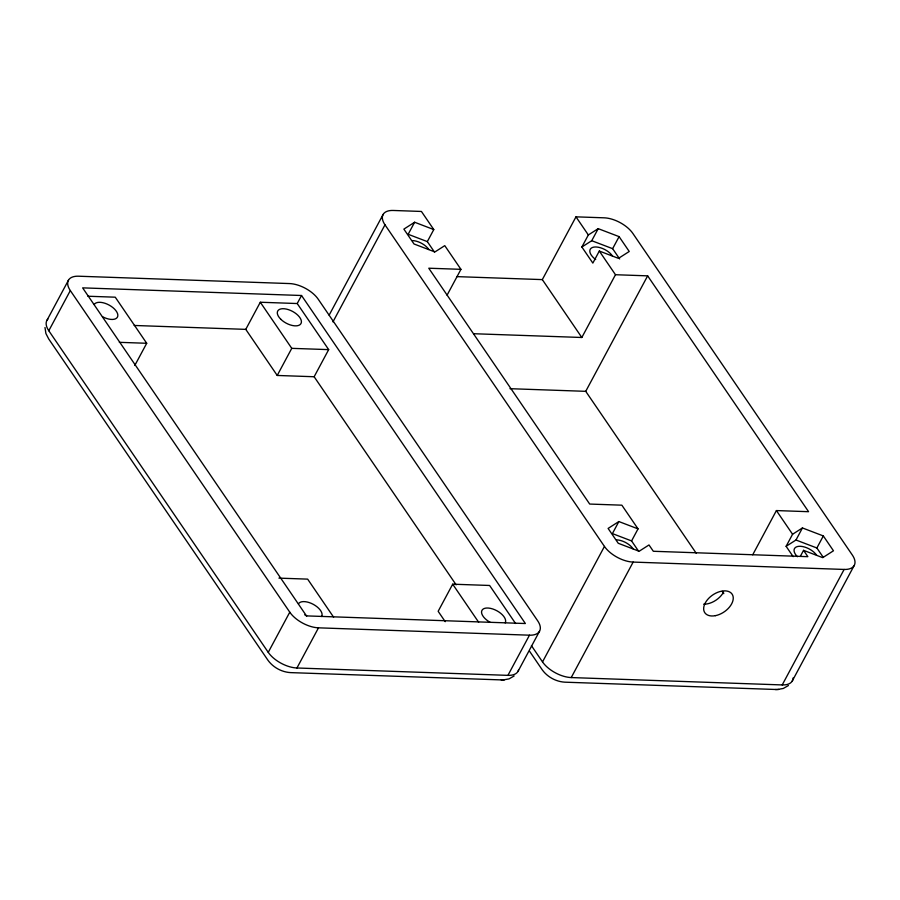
<?xml version="1.0" encoding="UTF-8"?>
<svg xmlns="http://www.w3.org/2000/svg" width="900" height="900" viewBox="0 0 900 900"><rect width="100%" height="100%" fill="white"/><g stroke="black" fill="none" stroke-linecap="round" stroke-linejoin="round"><path stroke-width="1.35" d="M46.958 320.321L68.49 280.148M48.791 330.739L70.324 290.576A23.119 11.7 28.2 0 1 78.547 276.21L289.53 283.567A23.119 11.7 28.2 0 1 318.229 299.228L537.694 620.831A23.119 11.7 28.2 0 1 529.47 635.186L507.926 675.36L296.944 667.991A23.119 11.7 28.2 0 1 268.245 652.342L48.791 330.739A23.119 11.7 28.2 0 1 47.88 319.084M134.809 365.468L146.711 343.282L115.256 297.191L87.896 296.235M314.145 376.74L277.222 375.457L245.768 329.366L260.303 302.243L297.225 303.536L328.68 349.627L314.145 376.74L456.142 584.842M297.225 303.536L301.534 295.504L82.631 287.865L306.484 615.893L525.375 623.531L301.534 295.504M277.222 375.457L291.757 348.345L260.303 302.243M329.141 315.146L383.152 214.403M332.944 321.885L384.986 224.831A23.119 11.7 28.2 0 1 393.21 210.465L421.425 211.455L433.789 229.567L427.331 241.616L434.385 251.955M433.789 229.567L414.63 222.244L408.161 234.292L427.331 241.616M447.075 295.178L460.935 269.336L444.769 245.644L434.902 251.955L414.011 243.979L403.875 229.118L414.63 222.244M268.245 652.342L289.777 612.18L70.324 290.576M296.944 667.991L318.488 627.829L529.47 635.186M599.31 251.044L618.48 258.356L629.235 251.482L619.099 236.632L598.207 228.656L588.341 234.956L581.873 247.005L592.852 263.093L599.31 251.044L615.476 274.725L581.827 337.489L542.329 279.608L575.977 216.844L604.192 217.822A23.119 11.7 28.2 0 1 632.891 233.482L852.356 555.075A23.119 11.7 28.2 0 1 844.133 569.441L782.212 684.934L571.23 677.565A23.119 11.7 28.2 0 1 542.52 661.916L531.428 645.66M581.873 247.005L591.739 240.705L598.207 228.656M619.65 258.964L612.63 248.681L619.099 236.632M515.565 623.498L489.611 585.472L452.689 584.19L438.154 611.303L445.23 621.675M696.173 553.185L585.731 391.331L647.651 275.85L615.476 274.725M517.984 671.423L539.528 631.249M542.52 661.916L604.451 546.435L384.986 224.831M631.575 540.923L638.033 528.874L618.863 521.55L612.405 533.599L631.575 540.923L638.629 551.261M571.23 677.565L633.15 562.084L844.133 569.441M752.704 554.805L776.408 510.57L808.582 511.695L647.651 275.85M793.17 556.65L786.116 546.311L792.574 534.262L802.44 527.951L823.331 535.939L833.467 550.789L822.712 557.663L803.554 550.339L800.325 556.369M786.116 546.311L795.982 540.011L802.44 527.951M823.106 557.123L816.874 547.988L823.331 535.939M792.27 680.985L854.19 565.504M514.148 675.956L508.984 678.904L503.168 679.928M788.434 685.53L783.259 688.477L777.442 689.501M618.863 521.55L608.107 528.424L618.244 543.274L639.135 551.261L649.001 544.95L653.321 551.273L807.863 556.673L803.554 550.339M45 327.521L45.911 333.529L48.724 338.963L268.02 660.341C273.218 667.474 281.722 672.075 290.52 672.615L502.312 679.939M529.639 651.352L542.306 669.915C547.493 677.048 556.009 681.637 564.795 682.178L776.587 689.512M501.233 679.961L504.338 679.905M775.519 689.535L778.624 689.479M460.935 269.336L428.76 268.211L589.691 504.056L621.866 505.181L638.033 528.874M456.615 276.615L542.329 279.608M473.636 333.72L581.827 337.489M134.19 325.463L245.768 329.366M119.351 342.326L146.711 343.282M291.757 348.345L328.68 349.627M509.963 388.688L585.731 391.331M278.921 578.126L307.642 579.127L333.596 617.153M591.739 240.705L612.63 248.681M795.982 540.011L816.874 547.988M575.977 216.844L588.341 234.956M776.408 510.57L792.574 534.262M722.205 591.334L723.791 593.651M452.689 584.19L478.642 622.215M306.72 615.982A13.207 6.683 28.2 0 1 304.751 614.801M298.44 603.855A13.207 6.683 28.2 0 1 313.369 604.384A13.207 6.683 28.2 0 1 321.637 616.511M490.275 622.395A13.207 6.683 28.2 0 1 482.006 610.268A13.207 6.683 28.2 0 1 496.924 610.785A13.207 6.683 28.2 0 1 505.192 622.913M94.196 304.549A13.207 6.683 28.2 0 1 109.114 305.077A13.207 6.683 28.2 0 1 117.383 317.205A13.207 6.683 28.2 0 1 102.465 316.676M318.488 627.829A23.119 11.7 28.2 0 1 289.777 612.18M518.569 669.994A23.119 11.7 28.2 0 1 507.926 675.36M633.15 562.084A23.119 11.7 28.2 0 1 604.451 546.435M793.08 677.981A23.119 11.7 28.2 0 1 782.212 684.934M723.589 592.087A16.515 10.215 -34.3 0 1 703.676 604.181M797.434 556.729A13.207 6.683 28.2 0 1 798.93 546.311A13.207 6.683 28.2 0 1 816.66 555.233M412.459 240.57A13.207 6.683 28.2 0 1 428.861 249.514M616.702 539.876A13.207 6.683 28.2 0 1 633.105 548.82M595.676 259.526A13.207 6.683 28.2 0 1 593.494 247.174A13.207 6.683 28.2 0 1 612.428 255.926M280.688 319.151A13.207 6.683 28.2 0 0 300.96 323.606A13.207 6.683 28.2 0 0 286.436 309.094A13.207 6.683 28.2 0 0 280.688 319.151M715.365 615.668A16.515 10.215 -34.3 0 0 732.533 594.866A16.515 10.215 -34.3 0 0 707.456 599.726A16.515 10.215 -34.3 0 0 715.365 615.668"/></g></svg>
